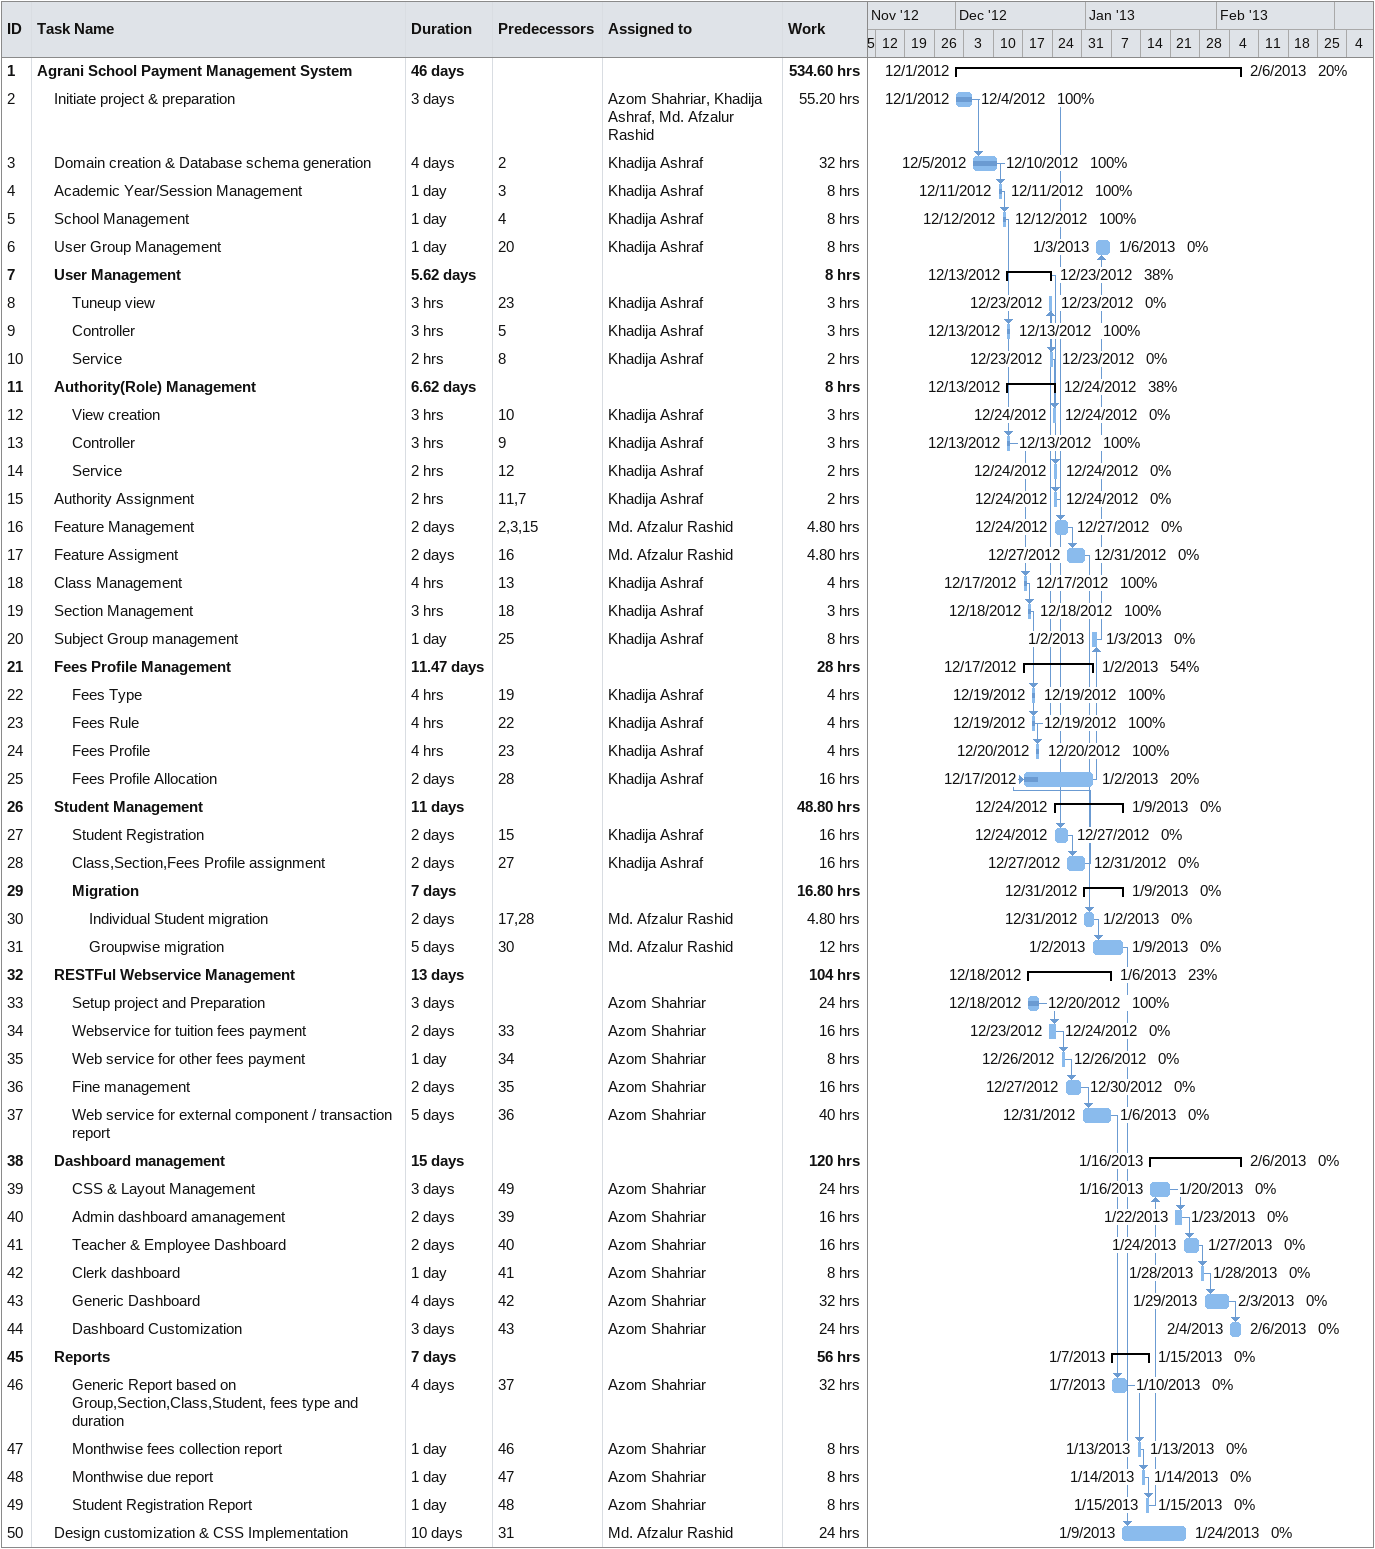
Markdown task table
| ID | Level | Task | Duration | Start | Finish | Predecessors | Resources | % complete | Work (h) |
|---|---|---|---|---|---|---|---|---|---|
| 1 | 1 | **Agrani School Payment Management System** | 46d | 2012-12-01 | 2013-02-06 |  |  | 20 | 534.60 |
| 2 | 2 | Initiate project & preparation | 3d | 2012-12-01 | 2012-12-04 |  | Azom Shahriar, Khadija Ashraf, Md. Afzalur Rashid | 100 | 55.20 |
| 3 | 2 | Domain creation & Database schema generation | 4d | 2012-12-05 | 2012-12-10 | 2 | Khadija Ashraf | 100 | 32 |
| 4 | 2 | Academic Year/Session Management | 1d | 2012-12-11 | 2012-12-11 | 3 | Khadija Ashraf | 100 | 8 |
| 5 | 2 | School Management | 1d | 2012-12-12 | 2012-12-12 | 4 | Khadija Ashraf | 100 | 8 |
| 6 | 2 | User Group Management | 1d | 2013-01-03 | 2013-01-06 | 20 | Khadija Ashraf | 0 | 8 |
| 7 | 2 | **User Management** | 5.62d | 2012-12-13 | 2012-12-23 |  |  | 38 | 8 |
| 8 | 3 | Tuneup view | 3h | 2012-12-23 | 2012-12-23 | 23 | Khadija Ashraf | 0 | 3 |
| 9 | 3 | Controller | 3h | 2012-12-13 | 2012-12-13 | 5 | Khadija Ashraf | 100 | 3 |
| 10 | 3 | Service | 2h | 2012-12-23 | 2012-12-23 | 8 | Khadija Ashraf | 0 | 2 |
| 11 | 2 | **Authority(Role) Management** | 6.62d | 2012-12-13 | 2012-12-24 |  |  | 38 | 8 |
| 12 | 3 | View creation | 3h | 2012-12-24 | 2012-12-24 | 10 | Khadija Ashraf | 0 | 3 |
| 13 | 3 | Controller | 3h | 2012-12-13 | 2012-12-13 | 9 | Khadija Ashraf | 100 | 3 |
| 14 | 3 | Service | 2h | 2012-12-24 | 2012-12-24 | 12 | Khadija Ashraf | 0 | 2 |
| 15 | 2 | Authority Assignment | 2h | 2012-12-24 | 2012-12-24 | 11, 7 | Khadija Ashraf | 0 | 2 |
| 16 | 2 | Feature Management | 2d | 2012-12-24 | 2012-12-27 | 2, 3, 15 | Md. Afzalur Rashid | 0 | 4.80 |
| 17 | 2 | Feature Assigment | 2d | 2012-12-27 | 2012-12-31 | 16 | Md. Afzalur Rashid | 0 | 4.80 |
| 18 | 2 | Class Management | 4h | 2012-12-17 | 2012-12-17 | 13 | Khadija Ashraf | 100 | 4 |
| 19 | 2 | Section Management | 3h | 2012-12-18 | 2012-12-18 | 18 | Khadija Ashraf | 100 | 3 |
| 20 | 2 | Subject Group management | 1d | 2013-01-02 | 2013-01-03 | 25 | Khadija Ashraf | 0 | 8 |
| 21 | 2 | **Fees Profile Management** | 11.47d | 2012-12-17 | 2013-01-02 |  |  | 54 | 28 |
| 22 | 3 | Fees Type | 4h | 2012-12-19 | 2012-12-19 | 19 | Khadija Ashraf | 100 | 4 |
| 23 | 3 | Fees Rule | 4h | 2012-12-19 | 2012-12-19 | 22 | Khadija Ashraf | 100 | 4 |
| 24 | 3 | Fees Profile | 4h | 2012-12-20 | 2012-12-20 | 23 | Khadija Ashraf | 100 | 4 |
| 25 | 3 | Fees Profile Allocation | 2d | 2012-12-17 | 2013-01-02 | 28 | Khadija Ashraf | 20 | 16 |
| 26 | 2 | **Student Management** | 11d | 2012-12-24 | 2013-01-09 |  |  | 0 | 48.80 |
| 27 | 3 | Student Registration | 2d | 2012-12-24 | 2012-12-27 | 15 | Khadija Ashraf | 0 | 16 |
| 28 | 3 | Class,Section,Fees Profile assignment | 2d | 2012-12-27 | 2012-12-31 | 27 | Khadija Ashraf | 0 | 16 |
| 29 | 3 | **Migration** | 7d | 2012-12-31 | 2013-01-09 |  |  | 0 | 16.80 |
| 30 | 4 | Individual Student migration | 2d | 2012-12-31 | 2013-01-02 | 17, 28 | Md. Afzalur Rashid | 0 | 4.80 |
| 31 | 4 | Groupwise migration | 5d | 2013-01-02 | 2013-01-09 | 30 | Md. Afzalur Rashid | 0 | 12 |
| 32 | 2 | **RESTFul Webservice Management** | 13d | 2012-12-18 | 2013-01-06 |  |  | 23 | 104 |
| 33 | 3 | Setup project and Preparation | 3d | 2012-12-18 | 2012-12-20 |  | Azom Shahriar | 100 | 24 |
| 34 | 3 | Webservice for tuition fees payment | 2d | 2012-12-23 | 2012-12-24 | 33 | Azom Shahriar | 0 | 16 |
| 35 | 3 | Web service for other fees payment | 1d | 2012-12-26 | 2012-12-26 | 34 | Azom Shahriar | 0 | 8 |
| 36 | 3 | Fine management | 2d | 2012-12-27 | 2012-12-30 | 35 | Azom Shahriar | 0 | 16 |
| 37 | 3 | Web service for external component / transaction report | 5d | 2012-12-31 | 2013-01-06 | 36 | Azom Shahriar | 0 | 40 |
| 38 | 2 | **Dashboard management** | 15d | 2013-01-16 | 2013-02-06 |  |  | 0 | 120 |
| 39 | 3 | CSS & Layout Management | 3d | 2013-01-16 | 2013-01-20 | 49 | Azom Shahriar | 0 | 24 |
| 40 | 3 | Admin dashboard amanagement | 2d | 2013-01-22 | 2013-01-23 | 39 | Azom Shahriar | 0 | 16 |
| 41 | 3 | Teacher & Employee Dashboard | 2d | 2013-01-24 | 2013-01-27 | 40 | Azom Shahriar | 0 | 16 |
| 42 | 3 | Clerk dashboard | 1d | 2013-01-28 | 2013-01-28 | 41 | Azom Shahriar | 0 | 8 |
| 43 | 3 | Generic Dashboard | 4d | 2013-01-29 | 2013-02-03 | 42 | Azom Shahriar | 0 | 32 |
| 44 | 3 | Dashboard Customization | 3d | 2013-02-04 | 2013-02-06 | 43 | Azom Shahriar | 0 | 24 |
| 45 | 2 | **Reports** | 7d | 2013-01-07 | 2013-01-15 |  |  | 0 | 56 |
| 46 | 3 | Generic Report based on Group,Section,Class,Student, fees type and duration | 4d | 2013-01-07 | 2013-01-10 | 37 | Azom Shahriar | 0 | 32 |
| 47 | 3 | Monthwise fees collection report | 1d | 2013-01-13 | 2013-01-13 | 46 | Azom Shahriar | 0 | 8 |
| 48 | 3 | Monthwise due report | 1d | 2013-01-14 | 2013-01-14 | 47 | Azom Shahriar | 0 | 8 |
| 49 | 3 | Student Registration Report | 1d | 2013-01-15 | 2013-01-15 | 48 | Azom Shahriar | 0 | 8 |
| 50 | 2 | Design customization & CSS Implementation | 10d | 2013-01-09 | 2013-01-24 | 31 | Md. Afzalur Rashid | 0 | 24 |
